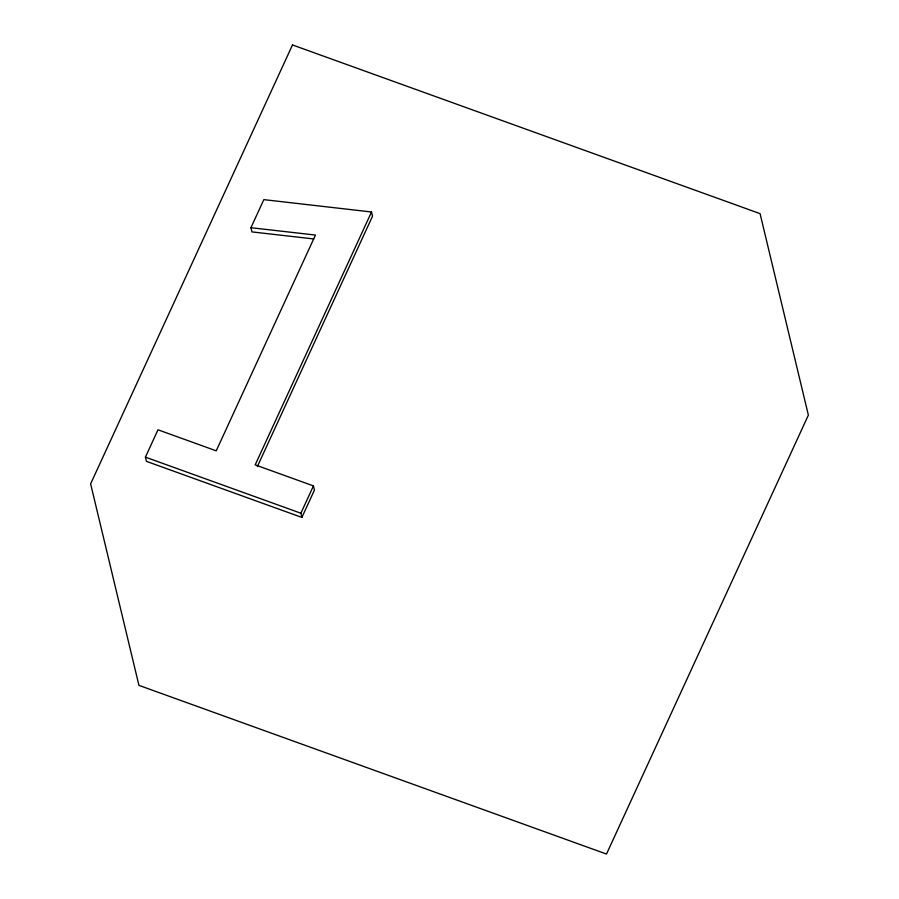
<?xml version="1.0" encoding="UTF-8"?>
<svg xmlns="http://www.w3.org/2000/svg" width="899" height="899" viewBox="0 0 899 899"><rect width="100%" height="100%" fill="white"/><g stroke="black" fill="none" stroke-linecap="round" stroke-linejoin="round"><path stroke-width="1.35" d="M371.512 211.984L255.192 464.873L313.448 485.898L314.448 490.09L301.873 517.431L146.413 461.344L145.413 457.142L157.988 429.801L216.232 450.826L315.47 235.055L250.933 227.717L263.845 199.634L371.512 211.984L372.523 216.187L257.372 466.536M301.873 517.431L300.873 513.228L313.448 485.898M313.729 238.943L251.945 231.908L250.933 227.717M145.413 457.142L300.873 513.228M292.501 44.95L90.63 483.864L138.929 685.364L606.499 854.05L808.37 415.136L760.071 213.636L292.501 44.95"/></g></svg>
